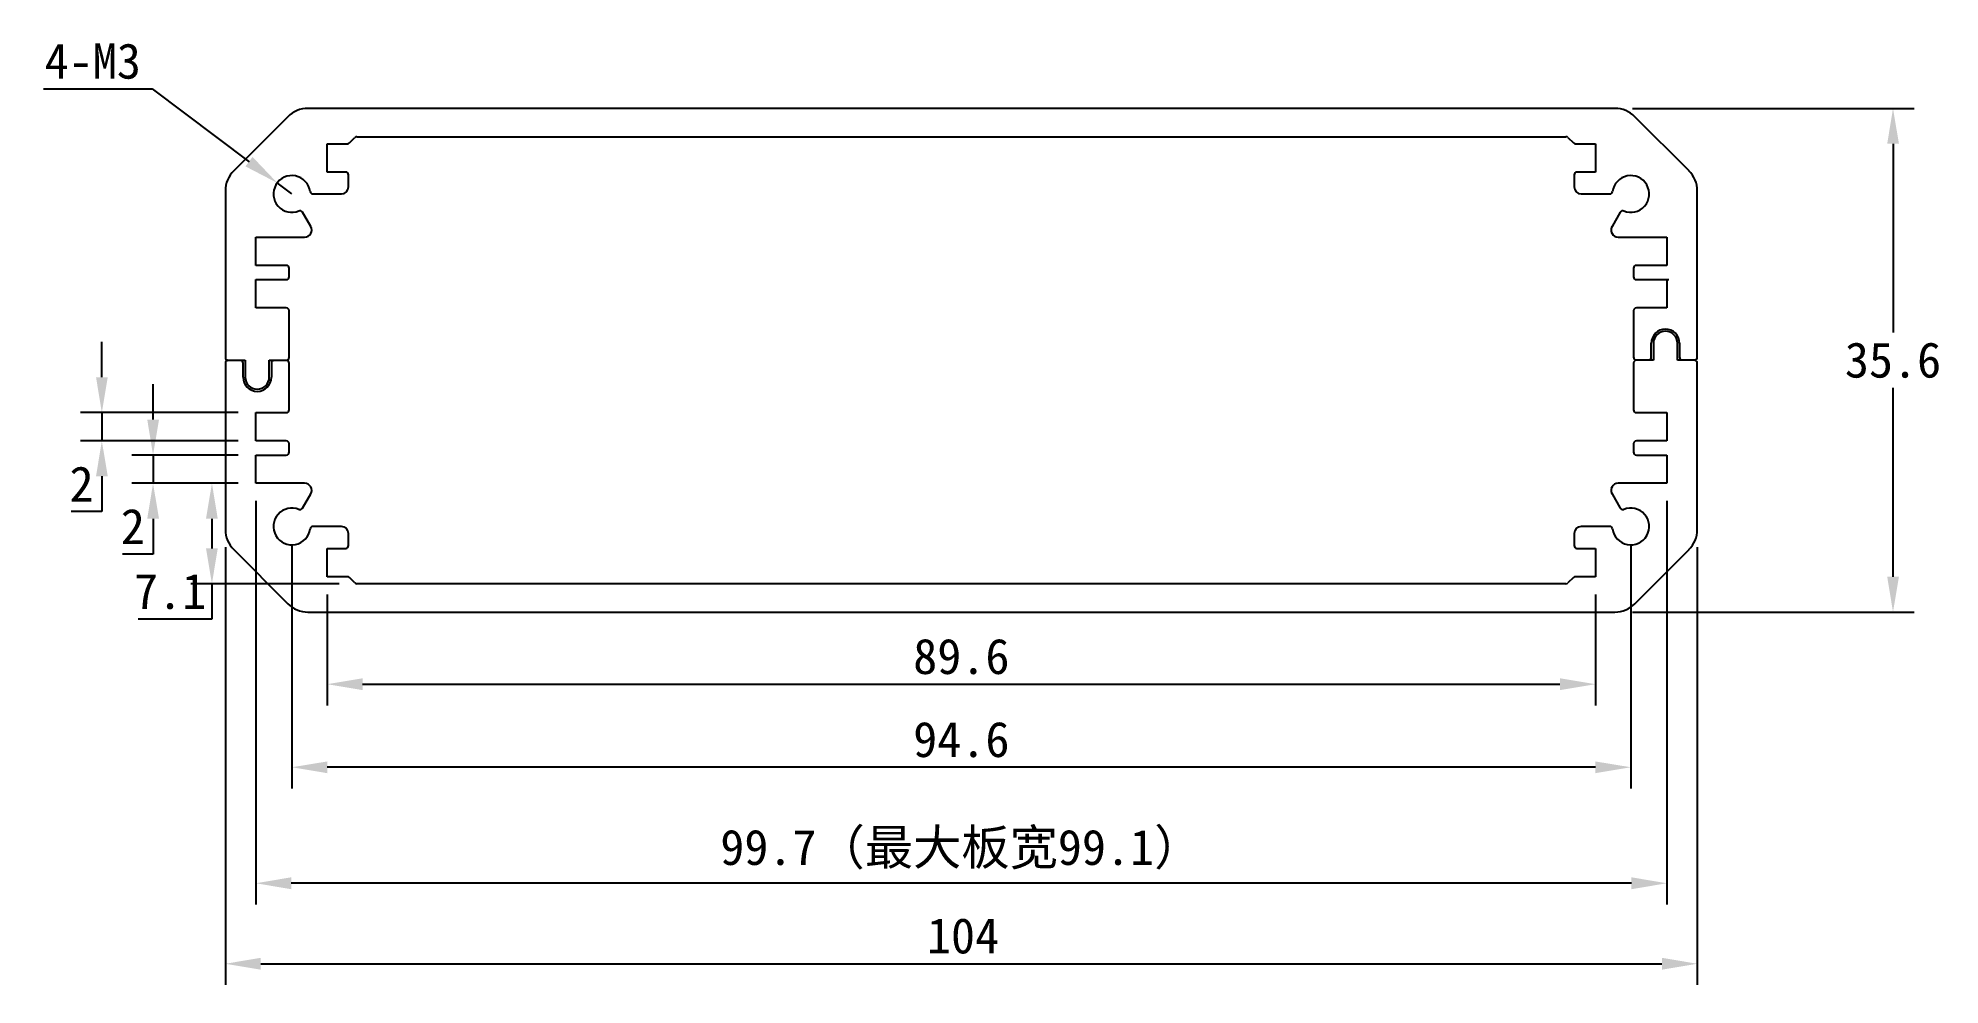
# Model space of a CAD drawing. Header units: inches. Extents: x 42 to 176, y -6 to 61.
import ezdxf

# ---------------------------------------------------------------- set-up
doc = ezdxf.new("R2010")
doc.units = ezdxf.units.IN
doc.header["$MEASUREMENT"] = 0
doc.layers.add('3标注', color=30, linetype='Continuous', lineweight=9)
doc.styles.get("Standard").update_dxf_attribs({"font": 'simhei.ttf'})
doc.dimstyles.new('ISO 1比1 文字5 文字与尺寸线对齐', dxfattribs={"dimtxt": 2.5, "dimasz": 2.5, "dimexe": 1.5, "dimexo": 1.25, "dimgap": 0.7, "dimtad": 1, "dimtih": 1, "dimtoh": 1, "dimdec": 1, "dimdsep": 46, "dimtxsty": 'Standard', "dimcen": 1.8, "dimadec": 0, "dimazin": 0, "dimtfac": 1, "dimtdec": 1, "dimtmove": 0, "dimatfit": 3, "dimfxl": 1, "dimarcsym": 0})

# ---------------------------------------------------------------- blocks, each defined once
blk = doc.blocks.new('*D1')
at = {"color": 0, "lineweight": -2}
for p, q in [((154.22, 56.17), (174.12, 56.17)), ((172.62, 53.67), (172.62, 40.32)), ((172.62, 23.07), (172.62, 36.42)), ((154.22, 20.57), (174.12, 20.57))]:
    blk.add_line(p, q, dxfattribs=at)
at = {"color": 0}
for points in [[(172.21, 53.67), (173.04, 53.67), (172.62, 56.17)], [(172.21, 23.07), (173.04, 23.07), (172.62, 20.57)]]:
    blk.add_solid(points, dxfattribs=at)
at = {"layer": 'DEFPOINTS', "color": 0}
for p in [(152.97, 56.17), (152.97, 20.57), (172.62, 20.57)]:
    blk.add_point(p, dxfattribs=at)
at = {"color": 0, "insert": (172.62, 38.37), "char_height": 2.5, "attachment_point": 5}
blk.add_mtext('35.6', dxfattribs=at)
blk = doc.blocks.new('*D2')
at = {"color": 0, "lineweight": -2}
for p, q in [((41.94, 57.55), (49.61, 57.55)), ((49.61, 57.55), (56.46, 52.4)), ((59.49, 50.12), (58.46, 50.9))]:
    blk.add_line(p, q, dxfattribs=at)
at = {"color": 0}
blk.add_solid([(56.71, 52.74), (56.21, 52.07), (58.46, 50.9)], dxfattribs=at)
at = {"layer": 'DEFPOINTS', "color": 0}
for p in [(58.46, 50.9), (59.49, 50.12)]:
    blk.add_point(p, dxfattribs=at)
at = {"color": 0, "insert": (45.42, 59.5), "char_height": 2.5, "attachment_point": 5}
blk.add_mtext('4-M3', dxfattribs=at)
blk = doc.blocks.new('*D3')
at = {"color": 0, "lineweight": -2}
for p, q in [((46.06, 37.17), (46.06, 39.67)), ((55.69, 34.67), (44.56, 34.67)), ((46.06, 34.67), (46.06, 32.67)), ((55.69, 32.67), (44.56, 32.67)), ((46.06, 30.17), (46.06, 27.67)), ((46.06, 27.67), (43.89, 27.67))]:
    blk.add_line(p, q, dxfattribs=at)
at = {"color": 0}
for points in [[(45.65, 37.17), (46.48, 37.17), (46.06, 34.67)], [(45.65, 30.17), (46.48, 30.17), (46.06, 32.67)]]:
    blk.add_solid(points, dxfattribs=at)
at = {"layer": 'DEFPOINTS', "color": 0}
for p in [(56.94, 34.67), (46.06, 32.67), (56.94, 32.67)]:
    blk.add_point(p, dxfattribs=at)
at = {"color": 0, "insert": (44.63, 29.62), "char_height": 2.5, "attachment_point": 5}
blk.add_mtext('2', dxfattribs=at)
blk = doc.blocks.new('*D4')
at = {"color": 0, "lineweight": -2}
for p, q in [((49.68, 34.17), (49.68, 36.67)), ((55.69, 31.67), (48.18, 31.67)), ((49.68, 31.67), (49.68, 29.67)), ((55.69, 29.67), (48.18, 29.67)), ((49.68, 27.17), (49.68, 24.67)), ((49.68, 24.67), (47.51, 24.67))]:
    blk.add_line(p, q, dxfattribs=at)
at = {"color": 0}
for points in [[(49.27, 34.17), (50.1, 34.17), (49.68, 31.67)], [(49.27, 27.17), (50.1, 27.17), (49.68, 29.67)]]:
    blk.add_solid(points, dxfattribs=at)
at = {"layer": 'DEFPOINTS', "color": 0}
for p in [(56.94, 31.67), (49.68, 29.67), (56.94, 29.67)]:
    blk.add_point(p, dxfattribs=at)
at = {"color": 0, "insert": (48.25, 26.62), "char_height": 2.5, "attachment_point": 5}
blk.add_mtext('2', dxfattribs=at)
blk = doc.blocks.new('*D5')
at = {"color": 0, "lineweight": -2}
for p, q in [((55.69, 29.67), (52.34, 29.67)), ((53.84, 27.17), (53.84, 25.07)), ((62.83, 22.57), (52.34, 22.57)), ((53.84, 22.57), (53.84, 20.07)), ((53.84, 20.07), (48.63, 20.07))]:
    blk.add_line(p, q, dxfattribs=at)
at = {"color": 0}
for points in [[(53.42, 27.17), (54.25, 27.17), (53.84, 29.67)], [(53.42, 25.07), (54.25, 25.07), (53.84, 22.57)]]:
    blk.add_solid(points, dxfattribs=at)
at = {"layer": 'DEFPOINTS', "color": 0}
for p in [(56.94, 29.67), (53.84, 22.57), (64.08, 22.57)]:
    blk.add_point(p, dxfattribs=at)
at = {"color": 0, "insert": (50.88, 22.02), "char_height": 2.5, "attachment_point": 5}
blk.add_mtext('7.1', dxfattribs=at)
blk = doc.blocks.new('*D6')
at = {"color": 0, "lineweight": -2}
for p, q in [((61.99, 21.82), (61.99, 13.97)), ((151.59, 21.82), (151.59, 13.97)), ((64.49, 15.47), (149.09, 15.47))]:
    blk.add_line(p, q, dxfattribs=at)
at = {"color": 0}
for points in [[(64.49, 15.89), (64.49, 15.05), (61.99, 15.47)], [(149.09, 15.89), (149.09, 15.05), (151.59, 15.47)]]:
    blk.add_solid(points, dxfattribs=at)
at = {"layer": 'DEFPOINTS', "color": 0}
for p in [(61.99, 23.07), (151.59, 23.07), (151.59, 15.47)]:
    blk.add_point(p, dxfattribs=at)
at = {"color": 0, "insert": (106.79, 17.42), "char_height": 2.5, "attachment_point": 5}
blk.add_mtext('89.6', dxfattribs=at)
blk = doc.blocks.new('*D7')
at = {"layer": '3标注', "color": 0, "lineweight": -2}
for p, q in [((56.94, 28.42), (56.94, -0.1)), ((156.64, 28.42), (156.64, -0.1)), ((154.14, 1.4), (59.44, 1.4))]:
    blk.add_line(p, q, dxfattribs=at)
at = {"layer": '3标注', "color": 0}
for points in [[(59.44, 1.82), (59.44, 0.98), (56.94, 1.4)], [(154.14, 1.82), (154.14, 0.98), (156.64, 1.4)]]:
    blk.add_solid(points, dxfattribs=at)
at = {"layer": 'DEFPOINTS', "color": 0}
for p in [(56.94, 29.67), (156.64, 29.67), (56.94, 1.4)]:
    blk.add_point(p, dxfattribs=at)
at = {"layer": '3标注', "color": 0, "insert": (106.79, 3.78), "char_height": 2.5, "attachment_point": 5}
blk.add_mtext('99.7（最大板宽99.1）', dxfattribs=at)
blk = doc.blocks.new('*D8')
at = {"color": 0, "lineweight": -2}
for p, q in [((59.49, 25.37), (59.49, 8.1)), ((154.09, 25.37), (154.09, 8.1)), ((151.59, 9.6), (61.99, 9.6))]:
    blk.add_line(p, q, dxfattribs=at)
at = {"color": 0}
for points in [[(61.99, 10.01), (61.99, 9.18), (59.49, 9.6)], [(151.59, 10.01), (151.59, 9.18), (154.09, 9.6)]]:
    blk.add_solid(points, dxfattribs=at)
at = {"layer": 'DEFPOINTS', "color": 0}
for p in [(59.49, 26.62), (154.09, 26.62), (59.49, 9.6)]:
    blk.add_point(p, dxfattribs=at)
at = {"color": 0, "insert": (106.79, 11.55), "char_height": 2.5, "attachment_point": 5}
blk.add_mtext('94.6', dxfattribs=at)
blk = doc.blocks.new('*D9')
at = {"color": 0, "lineweight": -2}
for p, q in [((54.79, 25.15), (54.79, -5.79)), ((158.79, 25.15), (158.79, -5.79)), ((57.29, -4.29), (156.29, -4.29))]:
    blk.add_line(p, q, dxfattribs=at)
at = {"color": 0}
for points in [[(57.29, -3.87), (57.29, -4.71), (54.79, -4.29)], [(156.29, -3.87), (156.29, -4.71), (158.79, -4.29)]]:
    blk.add_solid(points, dxfattribs=at)
at = {"layer": 'DEFPOINTS', "color": 0}
for p in [(54.79, 26.4), (158.79, 26.4), (158.79, -4.29)]:
    blk.add_point(p, dxfattribs=at)
at = {"color": 0, "insert": (106.91, -2.33), "char_height": 2.5, "attachment_point": 5}
blk.add_mtext('104', dxfattribs=at)

msp = doc.modelspace()

# ---------------------------------------------------------------- linework, layer by layer
at = {"color": 7, "linetype": 'Continuous', "lineweight": -3}
for p, q in [((59.21, 55.58), (55.38, 51.76)), ((152.97, 56.17), (60.62, 56.17)), ((158.21, 51.76), (154.38, 55.58)), ((63.55, 53.73), (63.94, 54.11)), ((64.08, 54.17), (149.51, 54.17)), ((149.65, 54.11), (150.04, 53.73)), ((61.99, 51.67), (61.99, 53.67)), ((61.99, 53.67), (63.41, 53.67)), ((150.18, 53.67), (151.59, 53.67)), ((151.59, 53.67), (151.59, 51.67)), ((63.29, 51.67), (61.99, 51.67)), ((63.49, 50.62), (63.49, 51.47)), ((150.09, 51.47), (150.09, 50.62)), ((151.59, 51.67), (150.29, 51.67)), ((54.79, 50.34), (54.79, 38.57)), ((60.98, 50.12), (62.99, 50.12)), ((150.59, 50.12), (152.61, 50.12)), ((158.79, 38.59), (158.79, 50.34)), ((60.82, 47.82), (60.24, 48.83)), ((153.35, 48.83), (152.77, 47.82)), ((56.94, 47.07), (60.39, 47.07)), ((56.94, 45.07), (56.94, 47.07)), ((153.2, 47.07), (156.64, 47.07)), ((156.64, 47.07), (156.64, 45.07)), ((59.09, 45.07), (56.94, 45.07)), ((59.29, 44.27), (59.29, 44.87)), ((154.29, 44.87), (154.29, 44.27)), ((156.64, 45.07), (154.49, 45.07)), ((56.94, 44.07), (59.09, 44.07)), ((56.94, 42.07), (56.94, 44.07)), ((154.49, 44.07), (156.79, 44.07)), ((156.64, 44.07), (156.64, 42.07)), ((59.09, 42.07), (56.94, 42.07)), ((59.29, 38.57), (59.29, 41.87)), ((154.29, 41.87), (154.29, 38.59)), ((156.64, 42.07), (154.49, 42.07)), ((155.54, 38.59), (155.54, 39.57)), ((155.69, 39.57), (155.69, 38.37)), ((157.39, 38.37), (157.39, 39.57)), ((157.54, 39.57), (157.54, 38.59)), ((54.79, 38.15), (54.79, 26.4)), ((54.99, 38.37), (56.19, 38.37)), ((55.84, 38.35), (54.99, 38.35)), ((56.04, 37.17), (56.04, 38.15)), ((56.19, 38.37), (56.19, 37.17)), ((57.89, 37.17), (57.89, 38.37)), ((57.89, 38.37), (59.09, 38.37)), ((58.04, 38.15), (58.04, 37.17)), ((59.09, 38.35), (58.24, 38.35)), ((59.29, 34.87), (59.29, 38.15)), ((154.29, 38.17), (154.29, 34.87)), ((154.49, 38.39), (155.34, 38.39)), ((155.69, 38.37), (154.49, 38.37)), ((158.59, 38.37), (157.39, 38.37)), ((157.74, 38.39), (158.59, 38.39)), ((158.79, 26.4), (158.79, 38.17)), ((56.94, 34.67), (59.09, 34.67)), ((56.94, 32.67), (56.94, 34.67)), ((154.49, 34.67), (156.64, 34.67)), ((156.64, 34.67), (156.64, 32.67)), ((59.09, 32.67), (56.94, 32.67)), ((59.29, 31.87), (59.29, 32.47)), ((154.29, 32.47), (154.29, 31.87)), ((156.64, 32.67), (154.49, 32.67)), ((56.94, 31.67), (59.09, 31.67)), ((56.94, 29.67), (56.94, 31.67)), ((154.49, 31.67), (156.64, 31.67)), ((156.64, 31.67), (156.64, 29.67)), ((60.39, 29.67), (56.94, 29.67)), ((156.64, 29.67), (153.2, 29.67)), ((60.24, 27.91), (60.82, 28.92)), ((152.77, 28.92), (153.35, 27.91)), ((62.99, 26.62), (60.98, 26.62)), ((63.49, 25.27), (63.49, 26.12)), ((150.09, 26.12), (150.09, 25.27)), ((152.61, 26.62), (150.59, 26.62)), ((55.38, 24.98), (59.21, 21.16)), ((61.99, 23.07), (61.99, 25.07)), ((61.99, 25.07), (63.29, 25.07)), ((150.29, 25.07), (151.59, 25.07)), ((151.59, 25.07), (151.59, 23.07)), ((154.38, 21.16), (158.21, 24.98)), ((63.41, 23.07), (61.99, 23.07)), ((63.94, 22.63), (63.55, 23.01)), ((150.04, 23.01), (149.65, 22.63)), ((151.59, 23.07), (150.18, 23.07)), ((149.51, 22.57), (64.08, 22.57)), ((60.62, 20.57), (152.97, 20.57))]:
    msp.add_line(p, q, dxfattribs=at)
for centre, radius, start, end in [((60.62, 54.17), 2, 90, 135), ((152.97, 54.17), 2, 45, 90), ((64.08, 53.97), 0.2, 90, 135), ((149.51, 53.97), 0.2, 45, 90), ((63.41, 53.87), 0.2, 270, 315), ((150.18, 53.87), 0.2, 225, 270), ((56.79, 50.34), 2, 135, 180), ((59.49, 50.12), 1.3, 7.6623, 292.3377), ((63.29, 51.47), 0.2, 0, 90), ((150.29, 51.47), 0.2, 90, 180), ((154.09, 50.12), 1.3, 247.6623, 172.3377), ((156.79, 50.34), 2, 0, 45), ((60.98, 50.32), 0.2, 187.6623, 270), ((62.99, 50.62), 0.5, 270, 0), ((150.59, 50.62), 0.5, 180, 270), ((152.61, 50.32), 0.2, 270, 352.3377), ((60.06, 48.73), 0.2, 30, 112.3377), ((153.52, 48.73), 0.2, 67.6623, 150), ((60.39, 47.57), 0.5, 270, 30), ((153.2, 47.57), 0.5, 150, 270), ((59.09, 44.87), 0.2, 0, 90), ((154.49, 44.87), 0.2, 90, 180), ((59.09, 44.27), 0.2, 270, 0), ((154.49, 44.27), 0.2, 180, 270), ((59.09, 41.87), 0.2, 0, 90), ((154.49, 41.87), 0.2, 90, 180), ((156.54, 39.57), 1, 0, 180), ((156.54, 39.57), 0.85, 0, 180), ((54.99, 38.57), 0.2, 180, 270), ((54.99, 38.15), 0.2, 90, 180), ((55.84, 38.15), 0.2, 0, 90), ((58.24, 38.15), 0.2, 90, 180), ((59.09, 38.57), 0.2, 270, 0), ((59.09, 38.15), 0.2, 0, 90), ((154.49, 38.59), 0.2, 180, 270), ((154.49, 38.17), 0.2, 90, 180), ((155.34, 38.59), 0.2, 270, 0), ((157.74, 38.59), 0.2, 180, 270), ((158.59, 38.59), 0.2, 270, 360), ((158.59, 38.17), 0.2, 0, 90), ((57.04, 37.17), 1, 180, 0), ((57.04, 37.17), 0.85, 180, 0), ((59.09, 34.87), 0.2, 270, 0), ((154.49, 34.87), 0.2, 180, 270), ((59.09, 32.47), 0.2, 360, 90), ((154.49, 32.47), 0.2, 90, 180), ((59.09, 31.87), 0.2, 270, 0), ((154.49, 31.87), 0.2, 180, 270), ((60.39, 29.17), 0.5, 330, 90), ((153.2, 29.17), 0.5, 90, 210), ((59.49, 26.62), 1.3, 67.6623, 352.3377), ((60.06, 28.01), 0.2, 247.6623, 330), ((154.09, 26.62), 1.3, 187.6623, 112.3377), ((153.52, 28.01), 0.2, 210, 292.3377), ((56.79, 26.4), 2, 180, 225), ((60.98, 26.42), 0.2, 90, 172.3377), ((62.99, 26.12), 0.5, 0, 90), ((150.59, 26.12), 0.5, 90, 180), ((152.61, 26.42), 0.2, 7.6623, 90), ((156.79, 26.4), 2, 315, 360), ((63.29, 25.27), 0.2, 270, 0), ((150.29, 25.27), 0.2, 180, 270), ((63.41, 22.87), 0.2, 45, 90), ((150.18, 22.87), 0.2, 90, 135), ((64.08, 22.77), 0.2, 225, 270), ((149.51, 22.77), 0.2, 270, 315), ((60.62, 22.57), 2, 225, 270), ((152.97, 22.57), 2, 270, 315)]:
    msp.add_arc(centre, radius, start, end, dxfattribs=at)

# ---------------------------------------------------------------- dimensions: what is measured, and where the dimension line sits
dim = msp.add_radius_dim(center=(59.49, 50.12), mpoint=(58.46, 50.9), text='4-M3', dimstyle='ISO 1比1 文字5 文字与尺寸线对齐')
dim.commit()
dim.dimension.update_dxf_attribs({"geometry": '*D2', "text_midpoint": (45.42, 57.55), "dimtype": 164})
for base, p1, p2, angle, picture, middle in [((172.62, 20.57), (152.97, 56.17), (152.97, 20.57), 270, '*D1', (172.62, 38.37)), ((46.06, 32.67), (56.94, 34.67), (56.94, 32.67), 90, '*D3', (44.63, 29.62)), ((49.68, 29.67), (56.94, 31.67), (56.94, 29.67), 90, '*D4', (48.25, 26.62)), ((53.84, 22.57), (56.94, 29.67), (64.08, 22.57), 270, '*D5', (50.88, 22.02)), ((151.59, 15.47), (61.99, 23.07), (151.59, 23.07), 180, '*D6', (106.79, 17.42))]:
    dim = msp.add_linear_dim(base=base, p1=p1, p2=p2, angle=angle, dimstyle='ISO 1比1 文字5 文字与尺寸线对齐')
    dim.commit()
    dim.dimension.update_dxf_attribs({"geometry": picture, "text_midpoint": middle})
dim = msp.add_linear_dim(base=(158.79, -4.29), p1=(54.79, 26.4), p2=(158.79, 26.4), dimstyle='ISO 1比1 文字5 文字与尺寸线对齐')
dim.commit()
dim.dimension.update_dxf_attribs({"geometry": '*D9', "text_midpoint": (106.91, -4.29), "dimtype": 160})
dim = msp.add_linear_dim(base=(59.49, 9.6), p1=(154.09, 26.62), p2=(59.49, 26.62), dimstyle='ISO 1比1 文字5 文字与尺寸线对齐')
dim.commit()
dim.dimension.update_dxf_attribs({"geometry": '*D8', "text_midpoint": (106.79, 11.55)})
at = {"layer": '3标注'}
dim = msp.add_linear_dim(base=(56.94, 1.4), p1=(156.64, 29.67), p2=(56.94, 29.67), text='<>（最大板宽99.1）', dimstyle='ISO 1比1 文字5 文字与尺寸线对齐', dxfattribs=at)
dim.commit()
dim.dimension.update_dxf_attribs({"geometry": '*D7', "text_midpoint": (106.79, 3.78)})

doc.saveas('drawing.dxf')
